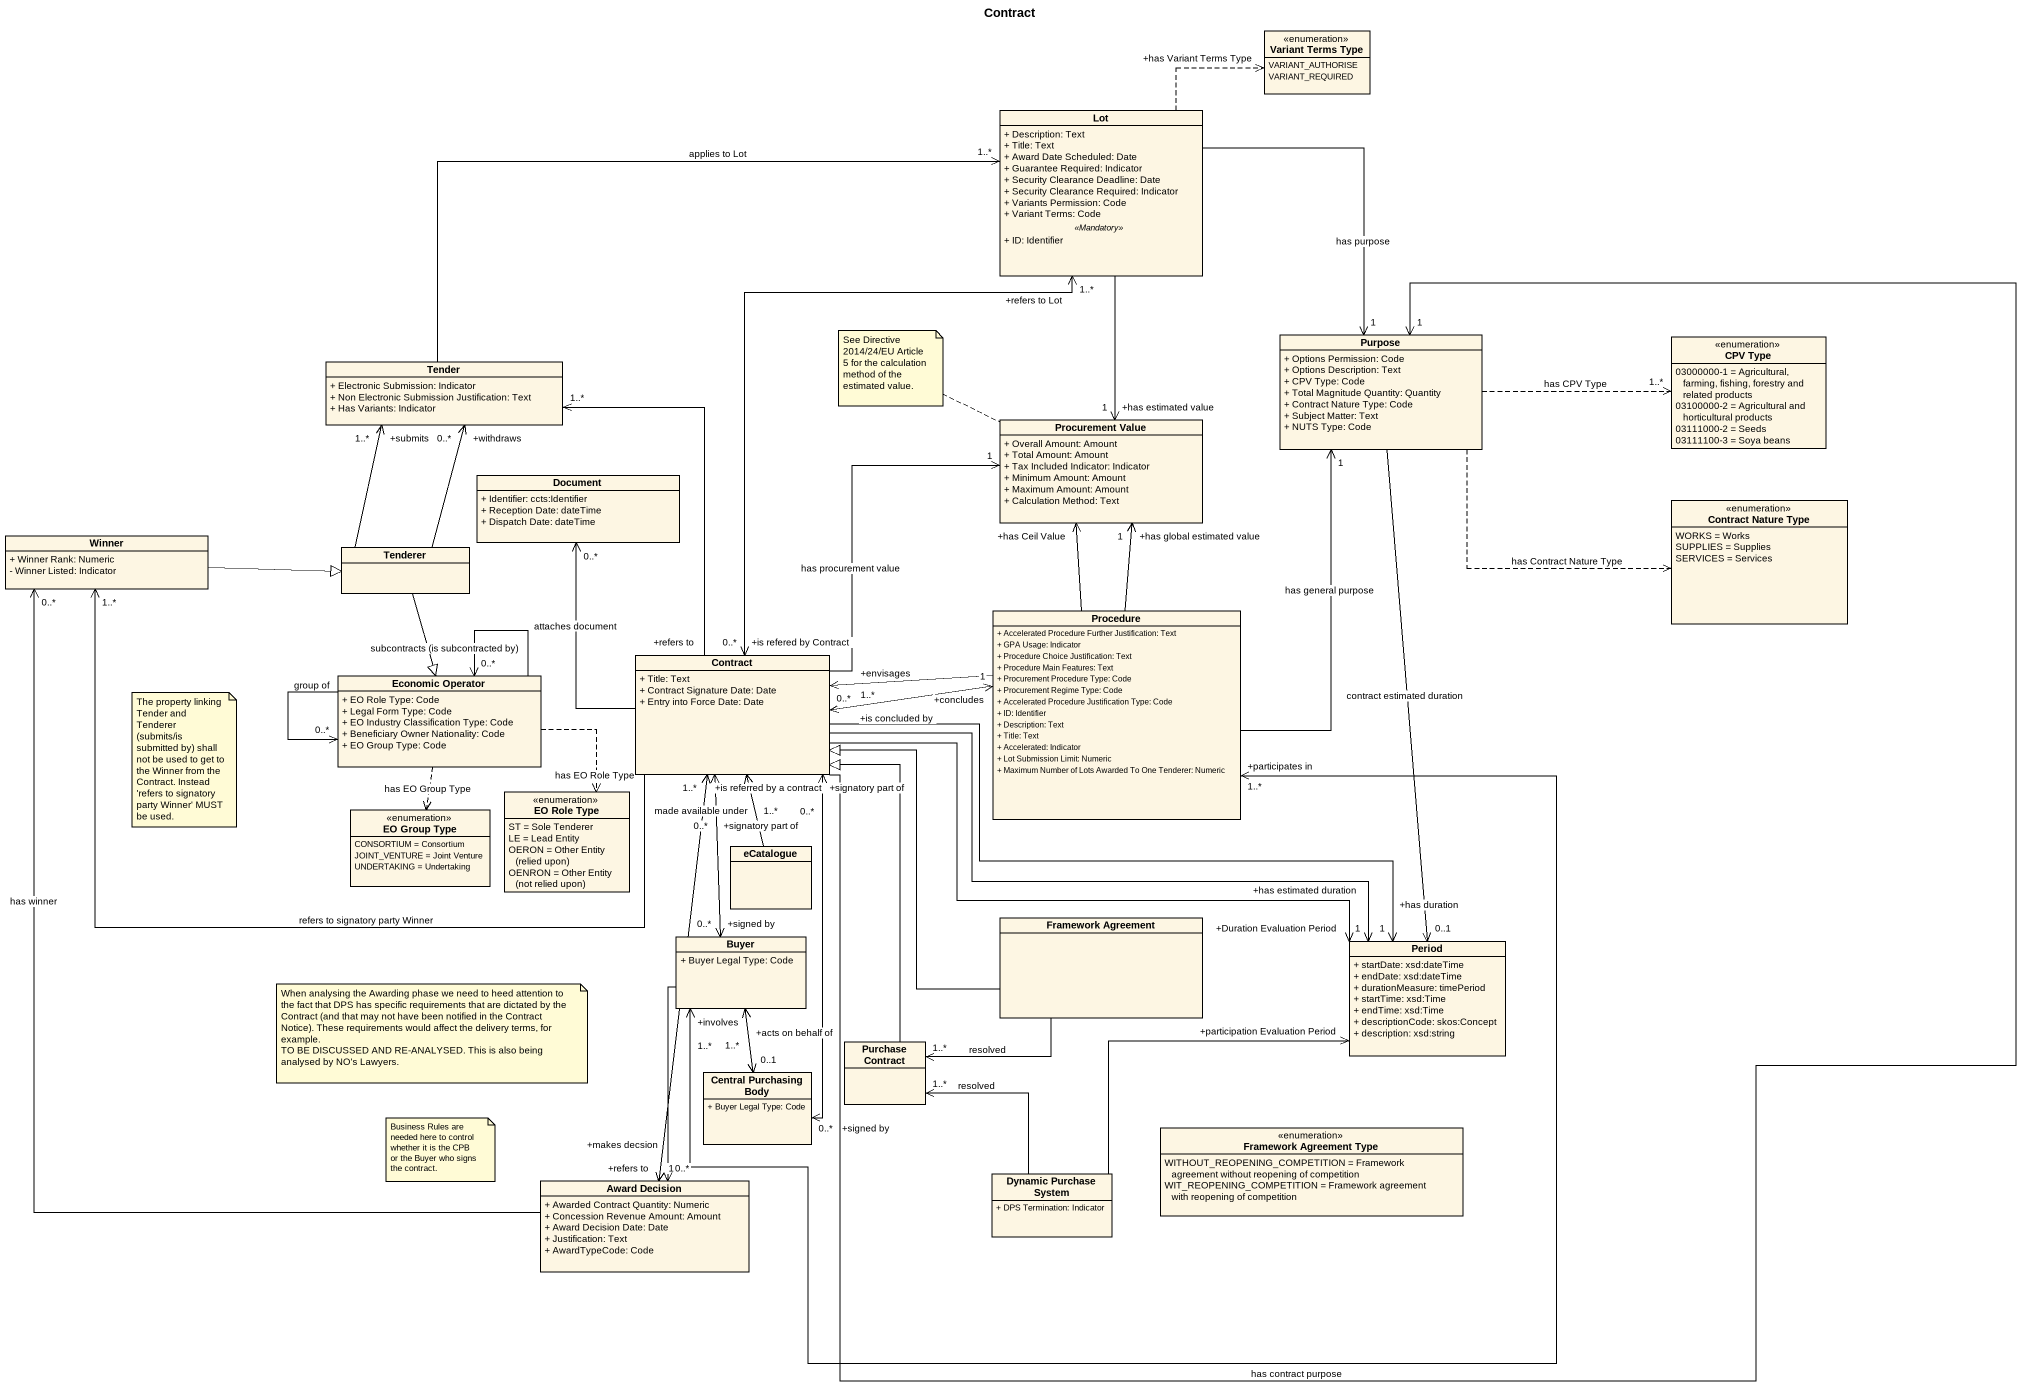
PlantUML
@startuml
title Contract
hide circle
hide empty members
skinparam classAttributeIconSize 0
enum "Variant Terms Type" as Variant_Terms_Type {
  VARIANT_AUTHORISE
  VARIANT_REQUIRED
}
class Lot {
  + Description: Text
  + Title: Text
  + Award Date Scheduled: Date
  + Guarantee Required: Indicator
  + Security Clearance Deadline: Date
  + Security Clearance Required: Indicator
  + Variants Permission: Code
  + Variant Terms: Code
  .. <<Mandatory>> ..
  + ID: Identifier
}
class Purpose {
  + Options Permission: Code
  + Options Description: Text
  + CPV Type: Code
  + Total Magnitude Quantity: Quantity
  + Contract Nature Type: Code
  + Subject Matter: Text
  + NUTS Type: Code
}
enum "CPV Type" as CPV_Type {
  03000000-1 = Agricultural, farming, fishing, forestry and related products
  03100000-2 = Agricultural and horticultural products
  03111000-2 = Seeds
  03111100-3 = Soya beans
}
class Tender {
  + Electronic Submission: Indicator
  + Non Electronic Submission Justification: Text
  + Has Variants: Indicator
}
class "Procurement Value" as Procurement_Value {
  + Overall Amount: Amount
  + Total Amount: Amount
  + Tax Included Indicator: Indicator
  + Minimum Amount: Amount
  + Maximum Amount: Amount
  + Calculation Method: Text
}
class Document {
  + Identifier: ccts:Identifier
  + Reception Date: dateTime
  + Dispatch Date: dateTime
}
enum "Contract Nature Type" as Contract_Nature_Type {
  WORKS = Works
  SUPPLIES = Supplies
  SERVICES = Services
}
class Winner {
  + Winner Rank: Numeric
  - Winner Listed: Indicator
}
class Tenderer
class Procedure {
  + Accelerated Procedure Further Justification: Text
  + GPA Usage: Indicator
  + Procedure Choice Justification: Text
  + Procedure Main Features: Text
  + Procurement Procedure Type: Code
  + Procurement Regime Type: Code
  + Accelerated Procedure Justification Type: Code
  + ID: Identifier
  + Description: Text
  + Title: Text
  + Accelerated: Indicator
  + Lot Submission Limit: Numeric
  + Maximum Number of Lots Awarded To One Tenderer: Numeric
}
class "Economic Operator" as Economic_Operator {
  + EO Role Type: Code
  + Legal Form Type: Code
  + EO Industry Classification Type: Code
  + Beneficiary Owner Nationality: Code
  + EO Group Type: Code
}
class Contract {
  + Title: Text
  + Contract Signature Date: Date
  + Entry into Force Date: Date
}
enum "EO Role Type" as EO_Role_Type {
  ST = Sole Tenderer
  LE = Lead Entity
  {field} OERON = Other Entity (relied upon)
  {field} OENRON = Other Entity (not relied upon)
}
enum "EO Group Type" as EO_Group_Type {
  CONSORTIUM = Consortium
  JOINT_VENTURE = Joint Venture
  UNDERTAKING = Undertaking
}
class eCatalogue
class "Framework Agreement" as Framework_Agreement
class Buyer {
  + Buyer Legal Type: Code
}
class Period {
  + startDate: xsd:dateTime
  + endDate: xsd:dateTime
  + durationMeasure: timePeriod
  + startTime: xsd:Time
  + endTime: xsd:Time
  + descriptionCode: skos:Concept
  + description: xsd:string
}
class "Purchase Contract" as Purchase_Contract
class "Central Purchasing Body" as Central_Purchasing_Body {
  + Buyer Legal Type: Code
}
enum "Framework Agreement Type" as Framework_Agreement_Type {
  WITHOUT_REOPENING_COMPETITION = Framework agreement without reopening of competition
  WIT_REOPENING_COMPETITION = Framework agreement with reopening of competition
}
class "Award Decision" as Award_Decision {
  + Awarded Contract Quantity: Numeric
  + Concession Revenue Amount: Amount
  + Award Decision Date: Date
  + Justification: Text
  + AwardTypeCode: Code
}
class "Dynamic Purchase System" as Dynamic_Purchase_System {
  + DPS Termination: Indicator
}
Lot .up.> "+has Variant Terms Type" Variant_Terms_Type
Lot --> "1" Purpose : has purpose
Lot --> "+has estimated value\n1" Procurement_Value
Purpose .right.> "1..*" CPV_Type : has CPV Type
Purpose .right.> Contract_Nature_Type : has Contract Nature Type
Purpose --> "0..1" Period : contract estimated duration
Tender -right-> "1..*" Lot : applies to Lot
Tender "1..*" <-- "+refers to" Contract
Winner -right-|> Tenderer
Tenderer -up-> "+submits\n1..*" Tender
Tenderer -up-> "+withdraws\n0..*" Tender
Tenderer --|> Economic_Operator
Procedure -up-> "1" Purpose : has general purpose
Procedure -up-> "+has global estimated value\n1" Procurement_Value
Procedure -up-> "+has Ceil Value" Procurement_Value
Procedure "+concludes\n1" <-left-> "+is concluded by\n0..*" Contract
Procedure -left-> "+envisages\n1..*" Contract
Procedure "+participates in\n1..*" <--> "+involves\n1..*" Buyer
Economic_Operator --> "0..*" Economic_Operator : subcontracts (is subcontracted by)
Economic_Operator --> "0..*" Economic_Operator : group of
Economic_Operator ..> EO_Role_Type : has EO Role Type
Economic_Operator ..> EO_Group_Type : has EO Group Type
Contract "+is refered by Contract\n0..*" <-up-> "+refers to Lot\n1..*" Lot
Contract -right-> "1" Purpose : has contract purpose
Contract -up-> "1" Procurement_Value : has procurement value
Contract -up-> "0..*" Document : attaches document
Contract -left-> "1..*" Winner : refers to signatory party Winner
Contract "+signatory part of\n0..*" <--> "+signed by\n0..*" Buyer
Contract -right-> "+has duration\n1" Period
Contract -right-> "+has estimated duration\n1" Period
Contract -right-> "+Duration Evaluation Period" Period
Contract "+is referred by a contract\n1..*" <--> "+refers to\n1" Award_Decision
eCatalogue -up-> "1..*" Contract : made available under
Framework_Agreement -up-|> Contract
Framework_Agreement -left-> "1..*" Purchase_Contract : resolved
Buyer --> "+makes decsion\n0..*" Award_Decision
Purchase_Contract -up-|> Contract
Central_Purchasing_Body "+signed by\n0..*" <-up-> "+signatory part of\n0..*" Contract
Central_Purchasing_Body "0..1" <-up-> "+acts on behalf of\n1..*" Buyer
Award_Decision -up-> "0..*" Winner : has winner
Dynamic_Purchase_System -right-> "+participation Evaluation Period" Period
Dynamic_Purchase_System -up-> "1..*" Purchase_Contract : resolved
note left of Procurement_Value : See Directive 2014/24/EU Article 5 for the calculation method of the estimated value.
note as N2
  The property linking Tender and Tenderer (submits/is submitted by) shall not be used to get to the Winner from the Contract. Instead 'refers to signatory party Winner' MUST be used.
end note
note as N3
  When analysing the Awarding phase we need to heed attention to the fact that DPS has specific requirements that are dictated by the Contract (and that may not have been notified in the Contract Notice). These requirements would affect the delivery terms, for example.
  TO BE DISCUSSED AND RE-ANALYSED. This is also being analysed by NO's Lawyers.
end note
note as N4
  Business Rules are needed here to control whether it is the CPB or the Buyer who signs the contract.
end note
@enduml
